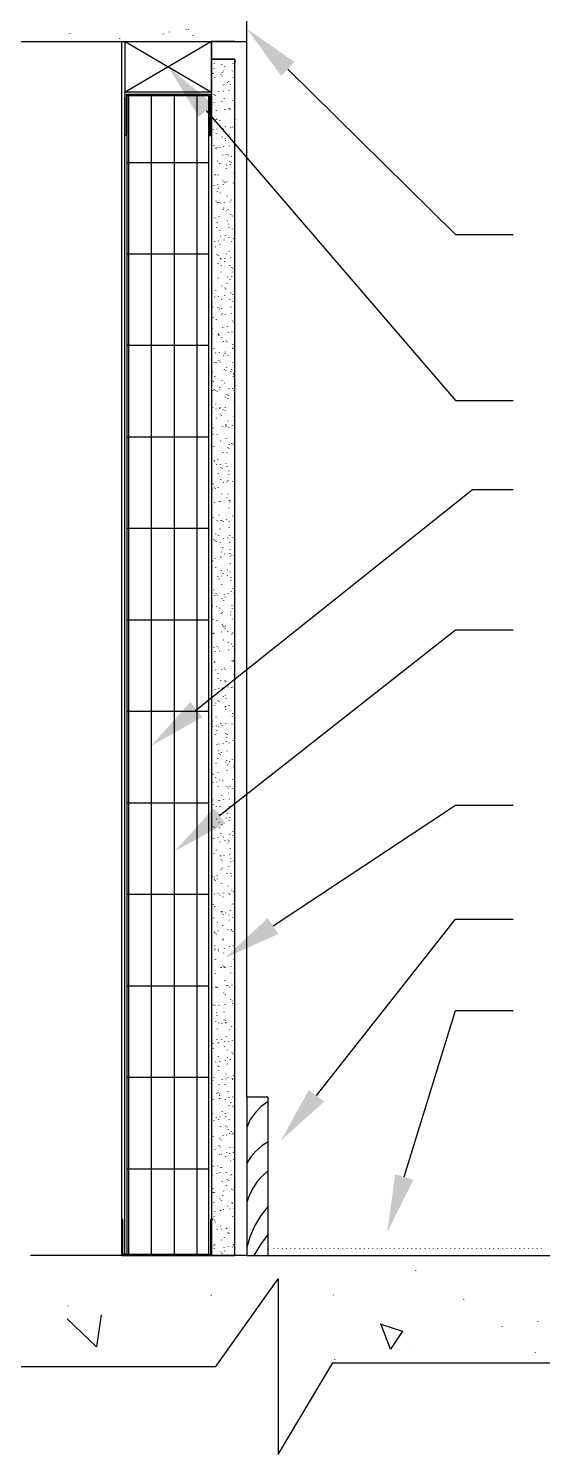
# Model space of a CAD drawing. Header units: millimetres. Extents: x 14345 to 64157, y -11631 to -3212.
# Drawn here: x 32769 to 34553, y -11631 to -6682 of the extents above; entities that cross this region are included whole.
import ezdxf

# ---------------------------------------------------------------- set-up
doc = ezdxf.new("R2010")
doc.units = ezdxf.units.MM
doc.header["$MEASUREMENT"] = 0
doc.layers.add('NewA-Zz_30_30-P_ExternalReferenceDrawing', color=7, linetype='Continuous')

msp = doc.modelspace()

# ---------------------------------------------------------------- hatches: boundary and pattern name
at = {"layer": 'NewA-Zz_30_30-P_ExternalReferenceDrawing', "linetype": 'Continuous', "lineweight": 13}
for points in [[(33646.3, -6846.1), (33692.9, -6798.5), (33526.7, -6682.1)], [(33360.5, -6989), (33411.3, -6945.6), (33254.7, -6815.4)], [(33373.3, -9071.7), (33331.3, -9019), (33196.5, -9170.4)], [(33453.7, -9440.1), (33412.4, -9388.2), (33275.9, -9537.5)], [(33636.8, -9824.3), (33599.7, -9769.2), (33451.6, -9907.9)], [(33795.5, -10406.3), (33742.6, -10365.1), (33645.2, -10541.8)], [(34105.6, -10677.3), (34042.1, -10658.2), (34014.6, -10859.3)]]:
    msp.add_hatch(color=7, dxfattribs=at).paths.add_polyline_path(points)

# ---------------------------------------------------------------- linework, layer by layer
at = {"layer": 'NewA-Zz_30_30-P_ExternalReferenceDrawing', "linetype": 'Continuous', "flags": 128}
for points in [[(32403.8, -6567.8), (32403.8, -6727.6), (33526.7, -6727.6), (33526.7, -6635.5), (33469.5, -6567.8)], [(33105.5, -6903.3), (33105.5, -6727.6), (33405, -6727.6), (33405, -6903.3)], [(33485.4, -10940.8), (33485.4, -6787.9), (33405, -6787.9), (33405, -10940.8)], [(33394.4, -6914.9), (33394.4, -10936.6), (33111.8, -10936.6), (33111.8, -6914.9)], [(33526.7, -10390.5), (33526.7, -10940.8), (33601.8, -10940.8), (33601.8, -10390.5)], [(33097, -10815.9), (33092.8, -10815.9), (33092.8, -10940.8), (33405, -10940.8), (33405, -10815.9), (33400.8, -10815.9), (33400.8, -10936.6), (33097, -10936.6)]]:
    msp.add_lwpolyline(points, close=True, dxfattribs=at)
for points in [[(33526.7, -10390.5), (33526.7, -6634.4)], [(32911.8, -6699), (32911.8, -6700.1)], [(33085.4, -6717), (33085.4, -6718.1)], [(33093.8, -10940.8), (33093.8, -6728.6)], [(33105.5, -6727.6), (33405, -6903.3), (33405, -6727.6), (33105.5, -6903.3)], [(33236.7, -6700.1), (33236.7, -6701.1)], [(33257.9, -6693.7), (33257.9, -6694.8)], [(33315, -6685.2), (33315, -6686.3)], [(33323.5, -6685.2), (33323.5, -6686.3)], [(33339.4, -6706.4), (33339.4, -6707.5)], [(33485.4, -6727.6), (33405, -6727.6), (33405, -6787.9), (33485.4, -6787.9), (33485.4, -6802.7)], [(33405, -6787.9), (33405, -6862)], [(33412.4, -6819.7), (33412.4, -6820.7)], [(33413.5, -6803.8), (33413.5, -6804.8)], [(33438.9, -6807), (33438.9, -6808)], [(33445.2, -6829.2), (33445.2, -6830.2)], [(33449.4, -6814.4), (33449.4, -6815.4)], [(33475.9, -6829.2), (33475.9, -6830.2)], [(33479.1, -6803.8), (33479.1, -6804.8)], [(33669.6, -6822.8), (34251.7, -7396.4), (34451.7, -7396.4)], [(33408.2, -6837.6), (33408.2, -6838.7)], [(33409.2, -6838.7), (33409.2, -6839.8)], [(33414.5, -6852.5), (33414.5, -6853.5)], [(33421.9, -6836.6), (33421.9, -6837.6)], [(33436.7, -6841.9), (33436.7, -6842.9)], [(33442, -6833.4), (33442, -6834.5)], [(33442, -6846.1), (33442, -6847.2)], [(33446.3, -6877.9), (33446.3, -6878.9)], [(33459, -6869.4), (33459, -6870.5)], [(33463.2, -6866.2), (33463.2, -6867.3)], [(33469.5, -6876.8), (33469.5, -6877.9)], [(33480.1, -6851.4), (33480.1, -6852.5)], [(33405, -7053.5), (33405, -6903.3), (33103.4, -6903.3), (33103.4, -7053.5)], [(33103.4, -10936.6), (33103.4, -6920.2)], [(33110.8, -7053.5), (33110.8, -6909.6), (33398.6, -6909.6), (33398.6, -7053.5)], [(33117.1, -10936.6), (33117.1, -6914.9)], [(33196.5, -10936.6), (33196.5, -6914.9)], [(33275.9, -10936.6), (33275.9, -6914.9)], [(33355.2, -10936.6), (33355.2, -6914.9)], [(33413.5, -6910.7), (33413.5, -6911.7)], [(33416.6, -6900.1), (33416.6, -6901.1)], [(33417.7, -6914.9), (33417.7, -6916)], [(33429.3, -6901.1), (33429.3, -6902.2)], [(33431.4, -6900.1), (33431.4, -6901.1)], [(33445.2, -6898), (33445.2, -6899)], [(33448.4, -6925.5), (33448.4, -6926.5)], [(33465.3, -6895.9), (33465.3, -6896.9)], [(33482.2, -6900.1), (33482.2, -6901.1)], [(33385.9, -6966.8), (34251.7, -7973.2), (34451.7, -7973.2)], [(33412.4, -6939.2), (33412.4, -6940.3)], [(33417.7, -6948.8), (33417.7, -6949.8)], [(33420.9, -6965.7), (33420.9, -6966.8)], [(33438.9, -6935), (33438.9, -6936.1)], [(33449.4, -6963.6), (33449.4, -6964.6)], [(33449.4, -6974.2), (33449.4, -6975.2)], [(33454.7, -6961.5), (33454.7, -6962.5)], [(33464.3, -6958.3), (33464.3, -6959.4)], [(33467.4, -6959.4), (33467.4, -6960.4)], [(33468.5, -6962.5), (33468.5, -6963.6)], [(33479.1, -6931.8), (33479.1, -6932.9)], [(33483.3, -6947.7), (33483.3, -6948.8)], [(33415.6, -7003.8), (33415.6, -7004.9)], [(33419.8, -6997.5), (33419.8, -6998.5)], [(33421.9, -6995.3), (33421.9, -6996.4)], [(33432.5, -7001.7), (33432.5, -7002.7)], [(33439.9, -7027.1), (33439.9, -7028.1)], [(33451.6, -7021.8), (33451.6, -7022.9)], [(33470.6, -7026), (33470.6, -7027.1)], [(33478, -7022.9), (33478, -7023.9)], [(33485.4, -6996.4), (33485.4, -6997.5)], [(33110.8, -7053.5), (33103.4, -7053.5)], [(33398.6, -7053.5), (33405, -7053.5)], [(33410.3, -7032.4), (33410.3, -7033.4)], [(33420.9, -7045.1), (33420.9, -7046.1)], [(33423, -7030.3), (33423, -7031.3)], [(33442, -7057.8), (33442, -7058.8)], [(33444.1, -7028.1), (33444.1, -7029.2)], [(33445.2, -7031.3), (33445.2, -7032.4)], [(33452.6, -7064.1), (33452.6, -7065.2)], [(33452.6, -7070.5), (33452.6, -7071.5)], [(33466.4, -7051.4), (33466.4, -7052.5)], [(33412.4, -7088.5), (33412.4, -7089.5)], [(33416.6, -7095.9), (33416.6, -7096.9)], [(33420.9, -7100.1), (33420.9, -7101.2)], [(33423, -7093.8), (33423, -7094.8)], [(33433.6, -7093.8), (33433.6, -7094.8)], [(33443.1, -7120.2), (33443.1, -7121.3)], [(33446.3, -7091.6), (33446.3, -7092.7)], [(33454.7, -7118.1), (33454.7, -7119.2)], [(33462.1, -7120.2), (33462.1, -7121.3)], [(33466.4, -7089.5), (33466.4, -7090.6)], [(33394.4, -7147.7), (33111.8, -7147.7)], [(33423, -7160.4), (33423, -7161.5)], [(33424, -7141.4), (33424, -7142.4)], [(33432.5, -7150.9), (33432.5, -7152)], [(33455.8, -7166.8), (33455.8, -7167.8)], [(33456.8, -7155.1), (33456.8, -7156.2)], [(33467.4, -7142.4), (33467.4, -7143.5)], [(33469.5, -7154.1), (33469.5, -7155.1)], [(33472.7, -7126.6), (33472.7, -7127.6)], [(33472.7, -7146.7), (33472.7, -7147.7)], [(33414.5, -7190.1), (33414.5, -7191.1)], [(33418.7, -7189), (33418.7, -7190.1)], [(33425.1, -7223.9), (33425.1, -7225)], [(33426.2, -7190.1), (33426.2, -7191.1)], [(33444.1, -7211.2), (33444.1, -7212.3)], [(33445.2, -7221.8), (33445.2, -7222.9)], [(33448.4, -7215.5), (33448.4, -7216.5)], [(33452.6, -7214.4), (33452.6, -7215.5)], [(33457.9, -7214.4), (33457.9, -7215.5)], [(33480.1, -7217.6), (33480.1, -7218.6)], [(33482.2, -7182.7), (33482.2, -7183.7)], [(33412.4, -7226.1), (33412.4, -7227.1)], [(33424, -7246.2), (33424, -7247.2)], [(33427.2, -7237.7), (33427.2, -7238.8)], [(33434.6, -7252.5), (33434.6, -7253.6)], [(33459, -7263.1), (33459, -7264.2)], [(33470.6, -7235.6), (33470.6, -7236.6)], [(33419.8, -7280), (33419.8, -7281.1)], [(33424, -7284.3), (33424, -7285.3)], [(33429.3, -7286.4), (33429.3, -7287.4)], [(33435.7, -7287.4), (33435.7, -7288.5)], [(33445.2, -7308.6), (33445.2, -7309.7)], [(33446.3, -7304.4), (33446.3, -7305.4)], [(33448.4, -7286.4), (33448.4, -7287.4)], [(33455.8, -7315), (33455.8, -7316)], [(33461.1, -7310.7), (33461.1, -7311.8)], [(33468.5, -7283.2), (33468.5, -7284.3)], [(33472.7, -7276.9), (33472.7, -7277.9)], [(33415.6, -7339.3), (33415.6, -7340.4)], [(33421.9, -7373.2), (33421.9, -7374.2)], [(33424, -7354.1), (33424, -7355.2)], [(33430.4, -7334), (33430.4, -7335.1)], [(33459, -7349.9), (33459, -7350.9)], [(33462.1, -7359.4), (33462.1, -7360.5)], [(33465.3, -7371), (33465.3, -7372.1)], [(33470.6, -7327.7), (33470.6, -7328.7)], [(33471.7, -7347.8), (33471.7, -7348.8)], [(33475.9, -7331.9), (33475.9, -7332.9)], [(33414.5, -7419.7), (33414.5, -7420.8)], [(33427.2, -7418.7), (33427.2, -7419.7)], [(33432.5, -7382.7), (33432.5, -7383.7)], [(33435.7, -7401.7), (33435.7, -7402.8)], [(33447.3, -7396.4), (33447.3, -7397.5)], [(33447.3, -7415.5), (33447.3, -7416.6)], [(33451.6, -7400.7), (33451.6, -7401.7)], [(33464.3, -7407), (33464.3, -7408.1)], [(33473.8, -7420.8), (33473.8, -7421.8)], [(33475.9, -7377.4), (33475.9, -7378.5)], [(33481.2, -7411.3), (33481.2, -7412.3)], [(33394.4, -7465.2), (33111.8, -7465.2)], [(33407.1, -7433.5), (33407.1, -7434.5)], [(33417.7, -7439.8), (33417.7, -7440.9)], [(33423, -7465.2), (33423, -7466.3)], [(33428.3, -7469.5), (33428.3, -7470.5)], [(33433.6, -7430.3), (33433.6, -7431.4)], [(33455.8, -7464.2), (33455.8, -7465.2)], [(33465.3, -7455.7), (33465.3, -7456.8)], [(33485.4, -7433.5), (33485.4, -7434.5)], [(33427.2, -7495.9), (33427.2, -7497)], [(33435.7, -7479), (33435.7, -7480.1)], [(33436.7, -7481.1), (33436.7, -7482.2)], [(33437.8, -7503.3), (33437.8, -7504.4)], [(33449.4, -7489.6), (33449.4, -7490.6)], [(33450.5, -7480.1), (33450.5, -7481.1)], [(33467.4, -7503.3), (33467.4, -7504.4)], [(33470.6, -7476.9), (33470.6, -7477.9)], [(33474.8, -7511.8), (33474.8, -7512.9)], [(33479.1, -7516), (33479.1, -7517.1)], [(33406, -7551), (33406, -7552)], [(33426.2, -7547.8), (33426.2, -7548.8)], [(33426.2, -7558.4), (33426.2, -7559.4)], [(33436.7, -7526.6), (33436.7, -7527.7)], [(33447.3, -7558.4), (33447.3, -7559.4)], [(33457.9, -7565.8), (33457.9, -7566.8)], [(33460, -7543.6), (33460, -7544.6)], [(33468.5, -7552), (33468.5, -7553.1)], [(33473.8, -7541.4), (33473.8, -7542.5)], [(33475.9, -7526.6), (33475.9, -7527.7)], [(33406, -7599.6), (33406, -7600.7)], [(33415.6, -7613.4), (33415.6, -7614.5)], [(33418.7, -7590.1), (33418.7, -7591.2)], [(33429.3, -7612.3), (33429.3, -7613.4)], [(33438.9, -7575.3), (33438.9, -7576.4)], [(33449.4, -7609.2), (33449.4, -7610.2)], [(33450.5, -7581.7), (33450.5, -7582.7)], [(33454.7, -7585.9), (33454.7, -7586.9)], [(33470.6, -7599.6), (33470.6, -7600.7)], [(33477, -7604.9), (33477, -7606)], [(33483.3, -7604.9), (33483.3, -7606)], [(33408.2, -7648.3), (33408.2, -7649.4)], [(33426.2, -7650.4), (33426.2, -7651.5)], [(33431.4, -7654.7), (33431.4, -7655.7)], [(33438.9, -7652.6), (33438.9, -7653.6)], [(33439.9, -7622.9), (33439.9, -7624)], [(33467.4, -7621.9), (33467.4, -7622.9)], [(33471.7, -7648.3), (33471.7, -7649.4)], [(33478, -7628.2), (33478, -7629.3)], [(33409.2, -7696), (33409.2, -7697)], [(33410.3, -7684.3), (33410.3, -7685.4)], [(33420.9, -7690.7), (33420.9, -7691.7)], [(33438.9, -7675.8), (33438.9, -7676.9)], [(33442, -7671.6), (33442, -7672.7)], [(33443.1, -7719.2), (33443.1, -7720.3)], [(33452.6, -7673.7), (33452.6, -7674.8)], [(33452.6, -7673.7), (33452.6, -7674.8)], [(33459, -7715), (33459, -7716.1)], [(33472.7, -7671.6), (33472.7, -7672.7)], [(33473.8, -7696), (33473.8, -7697)], [(33478, -7697), (33478, -7698.1)], [(33482.2, -7701.2), (33482.2, -7702.3)], [(33407.1, -7723.5), (33407.1, -7724.5)], [(33408.2, -7744.6), (33408.2, -7745.7)], [(33411.3, -7744.6), (33411.3, -7745.7)], [(33428.3, -7741.5), (33428.3, -7742.5)], [(33429.3, -7743.6), (33429.3, -7744.6)], [(33430.4, -7746.8), (33430.4, -7747.8)], [(33441, -7753.1), (33441, -7754.2)], [(33445.2, -7767.9), (33445.2, -7769)], [(33453.7, -7765.8), (33453.7, -7766.9)], [(33462.1, -7737.2), (33462.1, -7738.3)], [(33474.8, -7735.1), (33474.8, -7736.2)], [(33474.8, -7744.6), (33474.8, -7745.7)], [(33394.4, -7782.7), (33111.8, -7782.7)], [(33405, -7812.4), (33405, -7813.4)], [(33412.4, -7792.3), (33412.4, -7793.3)], [(33417.7, -7808.1), (33417.7, -7809.2)], [(33431.4, -7806), (33431.4, -7807.1)], [(33446.3, -7815.5), (33446.3, -7816.6)], [(33450.5, -7809.2), (33450.5, -7810.3)], [(33451.6, -7803.9), (33451.6, -7805)], [(33459, -7770), (33459, -7771.1)], [(33461.1, -7815.5), (33461.1, -7816.6)], [(33477, -7792.3), (33477, -7793.3)], [(33479.1, -7777.4), (33479.1, -7778.5)], [(33480.1, -7790.1), (33480.1, -7791.2)], [(33414.5, -7840.9), (33414.5, -7842)], [(33420.9, -7839.9), (33420.9, -7840.9)], [(33430.4, -7834.6), (33430.4, -7835.7)], [(33434.6, -7838.8), (33434.6, -7839.9)], [(33448.4, -7864.2), (33448.4, -7865.3)], [(33453.7, -7867.4), (33453.7, -7868.5)], [(33456.8, -7858.9), (33456.8, -7860)], [(33473.8, -7865.3), (33473.8, -7866.3)], [(33478, -7840.9), (33478, -7842)], [(33406, -7903.4), (33406, -7904.4)], [(33407.1, -7873.8), (33407.1, -7874.8)], [(33410.3, -7907.6), (33410.3, -7908.7)], [(33415.6, -7888.6), (33415.6, -7889.6)], [(33441, -7869.5), (33441, -7870.6)], [(33441, -7903.4), (33441, -7904.4)], [(33449.4, -7911.9), (33449.4, -7912.9)], [(33470.6, -7871.6), (33470.6, -7872.7)], [(33480.1, -7888.6), (33480.1, -7889.6)], [(33481.2, -7879), (33481.2, -7880.1)], [(33481.2, -7882.2), (33481.2, -7883.3)], [(33409.2, -7938.3), (33409.2, -7939.4)], [(33413.5, -7935.1), (33413.5, -7936.2)], [(33417.7, -7937.3), (33417.7, -7938.3)], [(33424, -7941.5), (33424, -7942.5)], [(33430.4, -7936.2), (33430.4, -7937.3)], [(33432.5, -7927.7), (33432.5, -7928.8)], [(33451.6, -7960.5), (33451.6, -7961.6)], [(33457.9, -7951), (33457.9, -7952.1)], [(33461.1, -7965.8), (33461.1, -7966.9)], [(33462.1, -7955.2), (33462.1, -7956.3)], [(33464.3, -7930.9), (33464.3, -7932)], [(33477, -7929.8), (33477, -7930.9)], [(33481.2, -7937.3), (33481.2, -7938.3)], [(33408.2, -7996.5), (33408.2, -7997.6)], [(33418.7, -7984.9), (33418.7, -7985.9)], [(33419.8, -8001.8), (33419.8, -8002.9)], [(33432.5, -7999.7), (33432.5, -8000.8)], [(33433.6, -7997.6), (33433.6, -7998.6)], [(33444.1, -8003.9), (33444.1, -8005)], [(33452.6, -7997.6), (33452.6, -7998.6)], [(33452.6, -8008.2), (33452.6, -8009.2)], [(33483.3, -7974.3), (33483.3, -7975.4)], [(33483.3, -7984.9), (33483.3, -7985.9)], [(33420.9, -8033.6), (33420.9, -8034.6)], [(33433.6, -8019.8), (33433.6, -8020.9)], [(33437.8, -8024), (33437.8, -8025.1)], [(33443.1, -8063.2), (33443.1, -8064.3)], [(33453.7, -8060), (33453.7, -8061.1)], [(33454.7, -8056.8), (33454.7, -8057.9)], [(33455.8, -8062.1), (33455.8, -8063.2)], [(33460, -8044.1), (33460, -8045.2)], [(33464.3, -8066.4), (33464.3, -8067.4)], [(33475.9, -8059), (33475.9, -8060)], [(33482.2, -8028.3), (33482.2, -8029.3)], [(33484.4, -8033.6), (33484.4, -8034.6)], [(33484.4, -8066.4), (33484.4, -8067.4)], [(33394.4, -8100.2), (33111.8, -8100.2)], [(33409.2, -8067.4), (33409.2, -8068.5)], [(33409.2, -8088.6), (33409.2, -8089.7)], [(33414.5, -8092.8), (33414.5, -8093.9)], [(33421.9, -8081.2), (33421.9, -8082.2)], [(33424, -8090.7), (33424, -8091.8)], [(33435.7, -8112.9), (33435.7, -8114)], [(33455.8, -8104.5), (33455.8, -8105.5)], [(33406, -8129.9), (33406, -8130.9)], [(33411.3, -8132), (33411.3, -8133)], [(33424, -8129.9), (33424, -8130.9)], [(33431.4, -8129.9), (33431.4, -8130.9)], [(33444.1, -8153.2), (33444.1, -8154.2)], [(33457.9, -8153.2), (33457.9, -8154.2)], [(33461.1, -8135.2), (33461.1, -8136.2)], [(33465.3, -8139.4), (33465.3, -8140.5)], [(33466.4, -8125.6), (33466.4, -8126.7)], [(33473.8, -8122.5), (33473.8, -8123.5)], [(33479.1, -8123.5), (33479.1, -8124.6)], [(33484.4, -8128.8), (33484.4, -8129.9)], [(33412.4, -8181.7), (33412.4, -8182.8)], [(33415.6, -8184.9), (33415.6, -8186)], [(33421.9, -8195.5), (33421.9, -8196.5)], [(33425.1, -8177.5), (33425.1, -8178.6)], [(33426.2, -8192.3), (33426.2, -8193.4)], [(33434.6, -8194.4), (33434.6, -8195.5)], [(33436.7, -8204), (33436.7, -8205)], [(33442, -8208.2), (33442, -8209.2)], [(33454.7, -8191.3), (33454.7, -8192.3)], [(33459, -8200.8), (33459, -8201.8)], [(33410.3, -8262.2), (33410.3, -8263.2)], [(33427.2, -8226.2), (33427.2, -8227.2)], [(33435.7, -8247.3), (33435.7, -8248.4)], [(33445.2, -8257.9), (33445.2, -8259)], [(33446.3, -8254.8), (33446.3, -8255.8)], [(33457.9, -8255.8), (33457.9, -8256.9)], [(33461.1, -8249.5), (33461.1, -8250.5)], [(33463.2, -8228.3), (33463.2, -8229.4)], [(33464.3, -8216.7), (33464.3, -8217.7)], [(33478, -8252.6), (33478, -8253.7)], [(33344.2, -9052.7), (34310.8, -8282.3), (34451.7, -8282.3)], [(33407.1, -8279.1), (33407.1, -8280.2)], [(33413.5, -8272.7), (33413.5, -8273.8)], [(33417.7, -8277), (33417.7, -8278)], [(33428.3, -8273.8), (33428.3, -8274.9)], [(33438.9, -8297.1), (33438.9, -8298.1)], [(33456.8, -8310.8), (33456.8, -8311.9)], [(33462.1, -8297.1), (33462.1, -8298.1)], [(33484.4, -8279.1), (33484.4, -8280.2)], [(33413.5, -8326.7), (33413.5, -8327.8)], [(33427.2, -8341.5), (33427.2, -8342.6)], [(33430.4, -8322.5), (33430.4, -8323.5)], [(33433.6, -8323.5), (33433.6, -8324.6)], [(33464.3, -8320.4), (33464.3, -8321.4)], [(33464.3, -8345.8), (33464.3, -8346.8)], [(33467.4, -8317.2), (33467.4, -8318.3)], [(33467.4, -8319.3), (33467.4, -8320.4)], [(33468.5, -8324.6), (33468.5, -8325.7)], [(33481.2, -8317.2), (33481.2, -8318.3)], [(33409.2, -8379.6), (33409.2, -8380.7)], [(33415.6, -8365.9), (33415.6, -8366.9)], [(33423, -8389.2), (33423, -8390.2)], [(33431.4, -8370.1), (33431.4, -8371.2)], [(33436.7, -8388.1), (33436.7, -8389.2)], [(33439.9, -8389.2), (33439.9, -8390.2)], [(33445.2, -8393.4), (33445.2, -8394.5)], [(33447.3, -8404), (33447.3, -8405)], [(33456.8, -8384.9), (33456.8, -8386)], [(33465.3, -8393.4), (33465.3, -8394.5)], [(33477, -8373.3), (33477, -8374.3)], [(33394.4, -8417.7), (33111.8, -8417.7)], [(33412.4, -8455.8), (33412.4, -8456.9)], [(33416.6, -8458), (33416.6, -8459)], [(33418.7, -8435.7), (33418.7, -8436.8)], [(33420.9, -8462.2), (33420.9, -8463.2)], [(33429.3, -8442.1), (33429.3, -8443.1)], [(33433.6, -8418.8), (33433.6, -8419.9)], [(33446.3, -8451.6), (33446.3, -8452.7)], [(33460, -8449.5), (33460, -8450.5)], [(33466.4, -8413.5), (33466.4, -8414.6)], [(33467.4, -8442.1), (33467.4, -8443.1)], [(33480.1, -8447.4), (33480.1, -8448.4)], [(33434.6, -8466.4), (33434.6, -8467.5)], [(33438.9, -8498.2), (33438.9, -8499.2)], [(33443.1, -8482.3), (33443.1, -8483.4)], [(33449.4, -8505.6), (33449.4, -8506.6)], [(33467.4, -8466.4), (33467.4, -8467.5)], [(33467.4, -8504.5), (33467.4, -8505.6)], [(33468.5, -8489.7), (33468.5, -8490.8)], [(33472.7, -8508.8), (33472.7, -8509.8)], [(33482.2, -8510.9), (33482.2, -8511.9)], [(33409.2, -8529.9), (33409.2, -8531)], [(33415.6, -8520.4), (33415.6, -8521.5)], [(33418.7, -8551.1), (33418.7, -8552.1)], [(33435.7, -8517.2), (33435.7, -8518.3)], [(33436.7, -8515.1), (33436.7, -8516.2)], [(33459, -8560.6), (33459, -8561.7)], [(33469.5, -8513), (33469.5, -8514)], [(33469.5, -8538.4), (33469.5, -8539.4)], [(33425.1, -8583.9), (33425.1, -8585)], [(33430.4, -8592.4), (33430.4, -8593.4)], [(33437.8, -8562.7), (33437.8, -8563.8)], [(33438.9, -8581.8), (33438.9, -8582.8)], [(33444.1, -8573.3), (33444.1, -8574.4)], [(33448.4, -8577.5), (33448.4, -8578.6)], [(33459, -8579.7), (33459, -8580.7)], [(33469.5, -8568), (33469.5, -8569.1)], [(33470.6, -8597.7), (33470.6, -8598.7)], [(33471.7, -8587.1), (33471.7, -8588.1)], [(33406, -8636.8), (33406, -8637.9)], [(33412.4, -8630.5), (33412.4, -8631.5)], [(33414.5, -8649.5), (33414.5, -8650.6)], [(33419.8, -8643.2), (33419.8, -8644.2)], [(33424, -8647.4), (33424, -8648.5)], [(33439.9, -8611.4), (33439.9, -8612.5)], [(33441, -8659), (33441, -8660.1)], [(33448.4, -8645.3), (33448.4, -8646.3)], [(33450.5, -8654.8), (33450.5, -8655.9)], [(33461.1, -8643.2), (33461.1, -8644.2)], [(33472.7, -8634.7), (33472.7, -8635.8)], [(33479.1, -8624.1), (33479.1, -8625.2)], [(33482.2, -8641), (33482.2, -8642.1)], [(33407.1, -8685.5), (33407.1, -8686.6)], [(33421.9, -8686.6), (33421.9, -8687.6)], [(33432.5, -8692.9), (33432.5, -8694)], [(33442, -8707.7), (33442, -8708.8)], [(33446.3, -8666.4), (33446.3, -8667.5)], [(33470.6, -8689.7), (33470.6, -8690.8)], [(33471.7, -8706.7), (33471.7, -8707.7)], [(33474.8, -8683.4), (33474.8, -8684.4)], [(33475.9, -8694), (33475.9, -8695)], [(33484.4, -8705.6), (33484.4, -8706.7)], [(33394.4, -8735.2), (33111.8, -8735.2)], [(33409.2, -8733.1), (33409.2, -8734.2)], [(33416.6, -8714.1), (33416.6, -8715.1)], [(33421.9, -8735.2), (33421.9, -8736.3)], [(33437.8, -8712), (33437.8, -8713)], [(33442, -8749), (33442, -8750.1)], [(33444.1, -8755.3), (33444.1, -8756.4)], [(33447.3, -8758.5), (33447.3, -8759.6)], [(33452.6, -8755.3), (33452.6, -8756.4)], [(33470.6, -8717.2), (33470.6, -8718.3)], [(33475.9, -8731), (33475.9, -8732.1)], [(33410.3, -8781.8), (33410.3, -8782.9)], [(33412.4, -8779.7), (33412.4, -8780.7)], [(33427.2, -8777.6), (33427.2, -8778.6)], [(33432.5, -9413.6), (34251.7, -8769.1), (34451.7, -8769.1)], [(33439.9, -8775.5), (33439.9, -8776.5)], [(33445.2, -8804), (33445.2, -8805.1)], [(33451.6, -8762.8), (33451.6, -8763.8)], [(33460, -8773.3), (33460, -8774.4)], [(33473.8, -8782.9), (33473.8, -8783.9)], [(33478, -8779.7), (33478, -8780.7)], [(33412.4, -8829.4), (33412.4, -8830.5)], [(33416.6, -8843.2), (33416.6, -8844.2)], [(33423, -8827.3), (33423, -8828.4)], [(33428.3, -8831.5), (33428.3, -8832.6)], [(33432.5, -8842.1), (33432.5, -8843.2)], [(33447.3, -8851.7), (33447.3, -8852.7)], [(33449.4, -8851.7), (33449.4, -8852.7)], [(33450.5, -8839), (33450.5, -8840)], [(33462.1, -8811.4), (33462.1, -8812.5)], [(33463.2, -8837.9), (33463.2, -8839)], [(33472.7, -8817.8), (33472.7, -8818.8)], [(33479.1, -8827.3), (33479.1, -8828.4)], [(33483.3, -8834.7), (33483.3, -8835.8)], [(33413.5, -8878.1), (33413.5, -8879.2)], [(33415.6, -8881.3), (33415.6, -8882.3)], [(33418.7, -8907.7), (33418.7, -8908.8)], [(33438.9, -8905.6), (33438.9, -8906.7)], [(33448.4, -8900.3), (33448.4, -8901.4)], [(33452.6, -8905.6), (33452.6, -8906.7)], [(33473.8, -8901.4), (33473.8, -8902.5)], [(33474.8, -8873.9), (33474.8, -8874.9)], [(33479.1, -8878.1), (33479.1, -8879.2)], [(33481.2, -8876), (33481.2, -8877.1)], [(33482.2, -8873.9), (33482.2, -8874.9)], [(33406, -8909.9), (33406, -8910.9)], [(33415.6, -8925.7), (33415.6, -8926.8)], [(33425.1, -8937.4), (33425.1, -8938.4)], [(33426.2, -8920.4), (33426.2, -8921.5)], [(33435.7, -8943.7), (33435.7, -8944.8)], [(33450.5, -8943.7), (33450.5, -8944.8)], [(33450.5, -8949), (33450.5, -8950.1)], [(33454.7, -8948), (33454.7, -8949)], [(33482.2, -8923.6), (33482.2, -8924.7)], [(33416.6, -8974.4), (33416.6, -8975.5)], [(33429.3, -8971.2), (33429.3, -8972.3)], [(33442, -8970.2), (33442, -8971.2)], [(33445.2, -8999.8), (33445.2, -9000.9)], [(33451.6, -8996.6), (33451.6, -8997.7)], [(33455.8, -9006.2), (33455.8, -9007.2)], [(33462.1, -8967), (33462.1, -8968.1)], [(33472.7, -8968.1), (33472.7, -8969.1)], [(33477, -8967), (33477, -8968.1)], [(33484.4, -8972.3), (33484.4, -8973.4)], [(33394.4, -9052.7), (33111.8, -9052.7)], [(33415.6, -9030.5), (33415.6, -9031.6)], [(33417.7, -9037.9), (33417.7, -9039)], [(33418.7, -9022), (33418.7, -9023.1)], [(33426.2, -9012.5), (33426.2, -9013.6)], [(33431.4, -9016.8), (33431.4, -9017.8)], [(33452.6, -9033.7), (33452.6, -9034.7)], [(33452.6, -9035.8), (33452.6, -9036.9)], [(33453.7, -9045.3), (33453.7, -9046.4)], [(33465.3, -9031.6), (33465.3, -9032.6)], [(33407.1, -9085.5), (33407.1, -9086.6)], [(33408.2, -9103.5), (33408.2, -9104.6)], [(33419.8, -9070.7), (33419.8, -9071.8)], [(33420.9, -9102.5), (33420.9, -9103.5)], [(33429.3, -9105.7), (33429.3, -9106.7)], [(33435.7, -9093), (33435.7, -9094)], [(33441, -9099.3), (33441, -9100.4)], [(33454.7, -9093), (33454.7, -9094)], [(33465.3, -9062.3), (33465.3, -9063.3)], [(33474.8, -9095.1), (33474.8, -9096.1)], [(33475.9, -9068.6), (33475.9, -9069.7)], [(33478, -9059.1), (33478, -9060.1)], [(33482.2, -9063.3), (33482.2, -9064.4)], [(33407.1, -9124.7), (33407.1, -9125.8)], [(33417.7, -9131.1), (33417.7, -9132.1)], [(33421.9, -9118.4), (33421.9, -9119.4)], [(33453.7, -9127.9), (33453.7, -9128.9)], [(33456.8, -9141.6), (33456.8, -9142.7)], [(33459, -9132.1), (33459, -9133.2)], [(33480.1, -9152.2), (33480.1, -9153.3)], [(33405, -9174.4), (33405, -9175.5)], [(33423, -9167), (33423, -9168.1)], [(33427.2, -9187.1), (33427.2, -9188.2)], [(33430.4, -9164.9), (33430.4, -9166)], [(33430.4, -9196.7), (33430.4, -9197.7)], [(33434.6, -9200.9), (33434.6, -9202)], [(33437.8, -9194.6), (33437.8, -9195.6)], [(33444.1, -9163.9), (33444.1, -9164.9)], [(33455.8, -9155.4), (33455.8, -9156.5)], [(33457.9, -9189.3), (33457.9, -9190.3)], [(33464.3, -9160.7), (33464.3, -9161.7)], [(33419.8, -9231.6), (33419.8, -9232.7)], [(33425.1, -9215.7), (33425.1, -9216.8)], [(33447.3, -9249.6), (33447.3, -9250.6)], [(33453.7, -9227.4), (33453.7, -9228.4)], [(33456.8, -9221), (33456.8, -9222.1)], [(33460, -9237.9), (33460, -9239)], [(33467.4, -9225.2), (33467.4, -9226.3)], [(33475.9, -9217.8), (33475.9, -9218.9)], [(33481.2, -9244.3), (33481.2, -9245.4)], [(33406, -9265.5), (33406, -9266.5)], [(33409.2, -9297.2), (33409.2, -9298.3)], [(33410.3, -9269.7), (33410.3, -9270.8)], [(33418.7, -9281.3), (33418.7, -9282.4)], [(33423, -9296.2), (33423, -9297.2)], [(33426.2, -9263.3), (33426.2, -9264.4)], [(33432.5, -9289.8), (33432.5, -9290.9)], [(33443.1, -9293), (33443.1, -9294)], [(33457.9, -9257), (33457.9, -9258.1)], [(33461.1, -9285.6), (33461.1, -9286.6)], [(33477, -9288.7), (33477, -9289.8)], [(33427.2, -9312), (33427.2, -9313.1)], [(33438.9, -9343.8), (33438.9, -9344.8)], [(33457.9, -9313.1), (33457.9, -9314.1)], [(33462.1, -9317.3), (33462.1, -9318.4)], [(33463.2, -9334.3), (33463.2, -9335.3)], [(33468.5, -9313.1), (33468.5, -9314.1)], [(33479.1, -9319.4), (33479.1, -9320.5)], [(33483.3, -9337.4), (33483.3, -9338.5)], [(33394.4, -9370.2), (33111.8, -9370.2)], [(33408.2, -9358.6), (33408.2, -9359.7)], [(33410.3, -9375.5), (33410.3, -9376.6)], [(33420.9, -9381.9), (33420.9, -9382.9)], [(33429.3, -9359.7), (33429.3, -9360.7)], [(33432.5, -9359.7), (33432.5, -9360.7)], [(33433.6, -9381.9), (33433.6, -9382.9)], [(33437.8, -9386.1), (33437.8, -9387.2)], [(33446.3, -9357.5), (33446.3, -9358.6)], [(33464.3, -9381.9), (33464.3, -9382.9)], [(33466.4, -9355.4), (33466.4, -9356.5)], [(33618.8, -9796.7), (34251.7, -9377.6), (34451.7, -9377.6)], [(33409.2, -9450.7), (33409.2, -9451.7)], [(33421.9, -9425.3), (33421.9, -9426.3)], [(33430.4, -9408.3), (33430.4, -9409.4)], [(33430.4, -9438), (33430.4, -9439)], [(33441, -9444.3), (33441, -9445.4)], [(33455.8, -9421), (33455.8, -9422.1)], [(33459, -9406.2), (33459, -9407.3)], [(33460, -9406.2), (33460, -9407.3)], [(33466.4, -9430.6), (33466.4, -9431.6)], [(33468.5, -9418.9), (33468.5, -9420)], [(33484.4, -9428.4), (33484.4, -9429.5)], [(33411.3, -9491.9), (33411.3, -9493)], [(33414.5, -9454.9), (33414.5, -9456)], [(33425.1, -9489.8), (33425.1, -9490.9)], [(33432.5, -9456), (33432.5, -9457)], [(33435.7, -9475), (33435.7, -9476.1)], [(33445.2, -9487.7), (33445.2, -9488.8)], [(33450.5, -9500.4), (33450.5, -9501.5)], [(33461.1, -9497.2), (33461.1, -9498.3)], [(33465.3, -9501.5), (33465.3, -9502.5)], [(33467.4, -9478.2), (33467.4, -9479.2)], [(33479.1, -9468.7), (33479.1, -9469.7)], [(33479.1, -9482.4), (33479.1, -9483.5)], [(33412.4, -9543.8), (33412.4, -9544.9)], [(33420.9, -9532.2), (33420.9, -9533.2)], [(33433.6, -9504.6), (33433.6, -9505.7)], [(33461.1, -9507.8), (33461.1, -9508.9)], [(33467.4, -9549.1), (33467.4, -9550.2)], [(33469.5, -9526.9), (33469.5, -9527.9)], [(33405, -9575.6), (33405, -9576.6)], [(33434.6, -9553.3), (33434.6, -9554.4)], [(33435.7, -9552.3), (33435.7, -9553.3)], [(33436.7, -9566), (33436.7, -9567.1)], [(33442, -9570.3), (33442, -9571.3)], [(33442, -9594.6), (33442, -9595.7)], [(33447.3, -9551.2), (33447.3, -9552.3)], [(33463.2, -9590.4), (33463.2, -9591.4)], [(33470.6, -9562.9), (33470.6, -9563.9)], [(33470.6, -9574.5), (33470.6, -9575.6)], [(33481.2, -9570.3), (33481.2, -9571.3)], [(33407.1, -9624.2), (33407.1, -9625.3)], [(33413.5, -9626.4), (33413.5, -9627.4)], [(33413.5, -9634.8), (33413.5, -9635.9)], [(33417.7, -9639.1), (33417.7, -9640.1)], [(33424, -9620), (33424, -9621.1)], [(33424, -9632.7), (33424, -9633.8)], [(33436.7, -9601), (33436.7, -9602)], [(33438.9, -9648.6), (33438.9, -9649.6)], [(33457.9, -9614.7), (33457.9, -9615.8)], [(33470.6, -9613.7), (33470.6, -9614.7)], [(33472.7, -9623.2), (33472.7, -9624.2)], [(33394.4, -9687.7), (33111.8, -9687.7)], [(33408.2, -9671.9), (33408.2, -9672.9)], [(33413.5, -9685.6), (33413.5, -9686.7)], [(33426.2, -9683.5), (33426.2, -9684.6)], [(33433.6, -9688.8), (33433.6, -9689.9)], [(33438.9, -9659.2), (33438.9, -9660.2)], [(33439.9, -9697.3), (33439.9, -9698.3)], [(33444.1, -9695.1), (33444.1, -9696.2)], [(33446.3, -9681.4), (33446.3, -9682.4)], [(33462.1, -9657), (33462.1, -9658.1)], [(33464.3, -9682.4), (33464.3, -9683.5)], [(33468.5, -9686.7), (33468.5, -9687.7)], [(33473.8, -9670.8), (33473.8, -9671.9)], [(33481.2, -9677.2), (33481.2, -9678.2)], [(33410.3, -9720.5), (33410.3, -9721.6)], [(33415.6, -9728), (33415.6, -9729)], [(33436.7, -9747), (33436.7, -9748.1)], [(33442, -9744.9), (33442, -9745.9)], [(33449.4, -9745.9), (33449.4, -9747)], [(33469.5, -9742.8), (33469.5, -9743.8)], [(33475.9, -9719.5), (33475.9, -9720.5)], [(33482.2, -9719.5), (33482.2, -9720.5)], [(33411.3, -9768.2), (33411.3, -9769.2)], [(33424, -9781.9), (33424, -9783)], [(33439.9, -9751.2), (33439.9, -9752.3)], [(33443.1, -9793.6), (33443.1, -9794.6)], [(33445.2, -9755.5), (33445.2, -9756.5)], [(33453.7, -9751.2), (33453.7, -9752.3)], [(33464.3, -9757.6), (33464.3, -9758.6)], [(33466.4, -9775.6), (33466.4, -9776.6)], [(33477, -9767.1), (33477, -9768.2)], [(33769.1, -10385.2), (34251.7, -9773.5), (34451.7, -9773.5)], [(33405, -9815.8), (33405, -9816.9)], [(33406, -9821.1), (33406, -9822.1)], [(33413.5, -9816.9), (33413.5, -9817.9)], [(33416.6, -9820), (33416.6, -9821.1)], [(33420.9, -9824.3), (33420.9, -9825.3)], [(33425.1, -9813.7), (33425.1, -9814.7)], [(33443.1, -9844.4), (33443.1, -9845.4)], [(33444.1, -9844.4), (33444.1, -9845.4)], [(33445.2, -9841.2), (33445.2, -9842.3)], [(33460, -9809.4), (33460, -9810.5)], [(33472.7, -9807.3), (33472.7, -9808.4)], [(33473.8, -9813.7), (33473.8, -9814.7)], [(33479.1, -9815.8), (33479.1, -9816.9)], [(33484.4, -9820), (33484.4, -9821.1)], [(33414.5, -9864.5), (33414.5, -9865.5)], [(33415.6, -9879.3), (33415.6, -9880.4)], [(33416.6, -9876.1), (33416.6, -9877.2)], [(33427.2, -9883.5), (33427.2, -9884.6)], [(33428.3, -9878.2), (33428.3, -9879.3)], [(33446.3, -9889.9), (33446.3, -9890.9)], [(33448.4, -9875.1), (33448.4, -9876.1)], [(33467.4, -9866.6), (33467.4, -9867.7)], [(33472.7, -9870.8), (33472.7, -9871.9)], [(33480.1, -9863.4), (33480.1, -9864.5)], [(33482.2, -9870.8), (33482.2, -9871.9)], [(33416.6, -9913.2), (33416.6, -9914.2)], [(33418.7, -9913.2), (33418.7, -9914.2)], [(33436.7, -9939.6), (33436.7, -9940.7)], [(33437.8, -9940.7), (33437.8, -9941.7)], [(33444.1, -9935.4), (33444.1, -9936.4)], [(33447.3, -9946), (33447.3, -9947)], [(33448.4, -9937.5), (33448.4, -9938.6)], [(33448.4, -9939.6), (33448.4, -9940.7)], [(33451.6, -9939.6), (33451.6, -9940.7)], [(33464.3, -9907.9), (33464.3, -9908.9)], [(33471.7, -9936.4), (33471.7, -9937.5)], [(33482.2, -9912.1), (33482.2, -9913.2)], [(33407.1, -9970.3), (33407.1, -9971.4)], [(33417.7, -9960.8), (33417.7, -9961.8)], [(33449.4, -9986.2), (33449.4, -9987.2)], [(33470.6, -9959.7), (33470.6, -9960.8)], [(33483.3, -9959.7), (33483.3, -9960.8)], [(33484.4, -9970.3), (33484.4, -9971.4)], [(33394.4, -10005.2), (33111.8, -10005.2)], [(33407.1, -10010.5), (33407.1, -10011.6)], [(33419.8, -10005.2), (33419.8, -10006.3)], [(33419.8, -10009.5), (33419.8, -10010.5)], [(33424, -10009.5), (33424, -10010.5)], [(33427.2, -10007.4), (33427.2, -10008.4)], [(33427.2, -10032.8), (33427.2, -10033.8)], [(33446.3, -10028.5), (33446.3, -10029.6)], [(33451.6, -10033.8), (33451.6, -10034.9)], [(33456.8, -10002.1), (33456.8, -10003.1)], [(33461.1, -10003.1), (33461.1, -10004.2)], [(33467.4, -10008.4), (33467.4, -10009.5)], [(33474.8, -10001), (33474.8, -10002.1)], [(33485.4, -10008.4), (33485.4, -10009.5)], [(33409.2, -10070.9), (33409.2, -10071.9)], [(33416.6, -10073), (33416.6, -10074)], [(33420.9, -10057.1), (33420.9, -10058.2)], [(33430.4, -10071.9), (33430.4, -10073)], [(33447.3, -10095.2), (33447.3, -10096.3)], [(33450.5, -10068.7), (33450.5, -10069.8)], [(33452.6, -10082.5), (33452.6, -10083.6)], [(33470.6, -10051.8), (33470.6, -10052.9)], [(33475.9, -10056), (33475.9, -10057.1)], [(33477, -10064.5), (33477, -10065.6)], [(33484.4, -10064.5), (33484.4, -10065.6)], [(34073.9, -10667.8), (34251.7, -10089.9), (34451.7, -10089.9)], [(33406, -10139.6), (33406, -10140.7)], [(33418.7, -10126.9), (33418.7, -10128)], [(33421.9, -10097.3), (33421.9, -10098.4)], [(33423, -10105.8), (33423, -10106.8)], [(33429.3, -10133.3), (33429.3, -10134.4)], [(33439.9, -10135.4), (33439.9, -10136.5)], [(33447.3, -10120.6), (33447.3, -10121.7)], [(33451.6, -10124.8), (33451.6, -10125.9)], [(33453.7, -10133.3), (33453.7, -10134.4)], [(33454.7, -10130.1), (33454.7, -10131.2)], [(33473.8, -10131.2), (33473.8, -10132.2)], [(33473.8, -10144.9), (33473.8, -10146)], [(33423, -10189.4), (33423, -10190.4)], [(33424, -10153.4), (33424, -10154.5)], [(33428.3, -10193.6), (33428.3, -10194.7)], [(33438.9, -10189.4), (33438.9, -10190.4)], [(33455.8, -10178.8), (33455.8, -10179.9)], [(33467.4, -10157.6), (33467.4, -10158.7)], [(33409.2, -10204.2), (33409.2, -10205.3)], [(33410.3, -10221.1), (33410.3, -10222.2)], [(33426.2, -10202.1), (33426.2, -10203.1)], [(33429.3, -10201), (33429.3, -10202.1)], [(33449.4, -10196.8), (33449.4, -10197.9)], [(33449.4, -10213.7), (33449.4, -10214.8)], [(33457.9, -10226.4), (33457.9, -10227.5)], [(33463.2, -10196.8), (33463.2, -10197.9)], [(33474.8, -10236), (33474.8, -10237)], [(33475.9, -10194.7), (33475.9, -10195.7)], [(33479.1, -10240.2), (33479.1, -10241.2)], [(33418.7, -10267.7), (33418.7, -10268.8)], [(33426.2, -10282.5), (33426.2, -10283.6)], [(33427.2, -10249.7), (33427.2, -10250.8)], [(33430.4, -10283.6), (33430.4, -10284.6)], [(33432.5, -10265.6), (33432.5, -10266.6)], [(33452.6, -10263.5), (33452.6, -10264.5)], [(33459, -10251.8), (33459, -10252.9)], [(33459, -10275.1), (33459, -10276.2)], [(33469.5, -10259.2), (33469.5, -10260.3)], [(33394.4, -10322.7), (33111.8, -10322.7)], [(33408.2, -10333.3), (33408.2, -10334.4)], [(33412.4, -10321.7), (33412.4, -10322.7)], [(33429.3, -10298.4), (33429.3, -10299.5)], [(33442, -10329.1), (33442, -10330.1)], [(33450.5, -10305.8), (33450.5, -10306.9)], [(33454.7, -10310), (33454.7, -10311.1)], [(33454.7, -10327), (33454.7, -10328)], [(33461.1, -10322.7), (33461.1, -10323.8)], [(33475.9, -10324.9), (33475.9, -10325.9)], [(33477, -10329.1), (33477, -10330.1)], [(33480.1, -10315.3), (33480.1, -10316.4)], [(33421.9, -10377.8), (33421.9, -10378.8)], [(33426.2, -10374.6), (33426.2, -10375.7)], [(33430.4, -10346), (33430.4, -10347.1)], [(33431.4, -10378.8), (33431.4, -10379.9)], [(33432.5, -10384.1), (33432.5, -10385.2)], [(33450.5, -10346), (33450.5, -10347.1)], [(33462.1, -10371.4), (33462.1, -10372.5)], [(33465.3, -10390.5), (33465.3, -10391.5)], [(33478, -10389.4), (33478, -10390.5)], [(33601.8, -10940.8), (33601.8, -10390.5), (33526.7, -10390.5)], [(33410.3, -10397.9), (33410.3, -10398.9)], [(33431.4, -10395.8), (33431.4, -10396.8)], [(33432.5, -10394.7), (33432.5, -10395.8)], [(33442, -10440.2), (33442, -10441.3)], [(33452.6, -10398.9), (33452.6, -10400)], [(33464.3, -10419), (33464.3, -10420.1)], [(33470.6, -10408.5), (33470.6, -10409.5)], [(33478, -10421.2), (33478, -10422.2)], [(33482.2, -10425.4), (33482.2, -10426.5)], [(33601.8, -10406.3), (33577.5, -10423.3), (33557.4, -10444.4), (33539.4, -10468.8), (33526.7, -10496.3)], [(33407.1, -10447.6), (33407.1, -10448.7)], [(33412.4, -10470.9), (33412.4, -10472)], [(33420.9, -10461.4), (33420.9, -10462.4)], [(33429.3, -10467.7), (33429.3, -10468.8)], [(33433.6, -10442.3), (33433.6, -10443.4)], [(33433.6, -10459.3), (33433.6, -10460.3)], [(33435.7, -10491), (33435.7, -10492.1)], [(33452.6, -10446.6), (33452.6, -10447.6)], [(33453.7, -10457.1), (33453.7, -10458.2)], [(33453.7, -10490), (33453.7, -10491)], [(33465.3, -10467.7), (33465.3, -10468.8)], [(33405, -10536.5), (33405, -10537.6)], [(33410.3, -10527), (33410.3, -10528.1)], [(33432.5, -10533.3), (33432.5, -10534.4)], [(33436.7, -10538.6), (33436.7, -10539.7)], [(33444.1, -10522.8), (33444.1, -10523.8)], [(33456.8, -10521.7), (33456.8, -10522.8)], [(33459, -10494.2), (33459, -10495.2)], [(33462.1, -10502.7), (33462.1, -10503.7)], [(33467.4, -10515.4), (33467.4, -10516.4)], [(33472.7, -10510.1), (33472.7, -10511.1)], [(33477, -10518.5), (33477, -10519.6)], [(33480.1, -10514.3), (33480.1, -10515.4)], [(33415.6, -10572.5), (33415.6, -10573.6)], [(33430.4, -10558.7), (33430.4, -10559.8)], [(33432.5, -10589.4), (33432.5, -10590.5)], [(33434.6, -10563), (33434.6, -10564)], [(33438.9, -10587.3), (33438.9, -10588.4)], [(33456.8, -10583.1), (33456.8, -10584.1)], [(33467.4, -10585.2), (33467.4, -10586.3)], [(33468.5, -10564), (33468.5, -10565.1)], [(33480.1, -10583.1), (33480.1, -10584.1)], [(33482.2, -10565.1), (33482.2, -10566.2)], [(33601.8, -10546), (33579.6, -10559.8), (33558.4, -10577.8), (33541.5, -10597.9), (33526.7, -10620.1)], [(33406, -10611.7), (33406, -10612.7)], [(33406, -10627.5), (33406, -10628.6)], [(33410.3, -10631.8), (33410.3, -10632.8)], [(33412.4, -10591.6), (33412.4, -10592.6)], [(33425.1, -10628.6), (33425.1, -10629.7)], [(33435.7, -10634.9), (33435.7, -10636)], [(33439.9, -10634.9), (33439.9, -10636)], [(33453.7, -10596.8), (33453.7, -10597.9)], [(33470.6, -10611.7), (33470.6, -10612.7)], [(33481.2, -10606.4), (33481.2, -10607.4)], [(33394.4, -10640.2), (33111.8, -10640.2)], [(33408.2, -10660.3), (33408.2, -10661.4)], [(33423, -10655.1), (33423, -10656.1)], [(33432.5, -10651.9), (33432.5, -10652.9)], [(33435.7, -10654), (33435.7, -10655.1)], [(33442, -10683.6), (33442, -10684.7)], [(33455.8, -10650.8), (33455.8, -10651.9)], [(33457.9, -10675.2), (33457.9, -10676.2)], [(33462.1, -10679.4), (33462.1, -10680.5)], [(33471.7, -10660.3), (33471.7, -10661.4)], [(33473.8, -10659.3), (33473.8, -10660.3)], [(33601.8, -10645.5), (33581.7, -10663.5), (33563.7, -10683.6), (33548.9, -10705.9), (33536.2, -10730.2), (33526.7, -10755.6)], [(33408.2, -10720.7), (33408.2, -10721.7)], [(33409.2, -10708), (33409.2, -10709)], [(33411.3, -10721.7), (33411.3, -10722.8)], [(33415.6, -10721.7), (33415.6, -10722.8)], [(33443.1, -10731.3), (33443.1, -10732.3)], [(33445.2, -10691), (33445.2, -10692.1)], [(33446.3, -10716.4), (33446.3, -10717.5)], [(33455.8, -10697.4), (33455.8, -10698.4)], [(33459, -10715.4), (33459, -10716.4)], [(33473.8, -10709), (33473.8, -10710.1)], [(33479.1, -10712.2), (33479.1, -10713.3)], [(33483.3, -10699.5), (33483.3, -10700.6)], [(33411.3, -10756.7), (33411.3, -10757.7)], [(33414.5, -10786.3), (33414.5, -10787.3)], [(33433.6, -10744), (33433.6, -10745)], [(33434.6, -10783.1), (33434.6, -10784.2)], [(33435.7, -10784.2), (33435.7, -10785.2)], [(33437.8, -10748.2), (33437.8, -10749.2)], [(33445.2, -10779.9), (33445.2, -10781)], [(33460, -10768.3), (33460, -10769.4)], [(33465.3, -10753.5), (33465.3, -10754.5)], [(33468.5, -10778.9), (33468.5, -10779.9)], [(33474.8, -10756.7), (33474.8, -10757.7)], [(33475.9, -10759.8), (33475.9, -10760.9)], [(33482.2, -10776.8), (33482.2, -10777.8)], [(33601.8, -10769.4), (33576.4, -10801.1), (33555.3, -10836), (33539.4, -10873.1), (33526.7, -10911.2)], [(33407.1, -10815.9), (33407.1, -10817)], [(33409.2, -10812.7), (33409.2, -10813.8)], [(33412.4, -10804.3), (33412.4, -10805.3)], [(33414.5, -10817), (33414.5, -10818)], [(33417.7, -10823.3), (33417.7, -10824.4)], [(33435.7, -10837.1), (33435.7, -10838.1)], [(33446.3, -10827.6), (33446.3, -10828.6)], [(33477, -10805.3), (33477, -10806.4)], [(33484.4, -10790.5), (33484.4, -10791.6)], [(33414.5, -10853), (33414.5, -10854)], [(33424, -10848.7), (33424, -10849.8)], [(33428.3, -10878.4), (33428.3, -10879.4)], [(33437.8, -10847.7), (33437.8, -10848.7)], [(33438.9, -10885.8), (33438.9, -10886.8)], [(33448.4, -10876.2), (33448.4, -10877.3)], [(33455.8, -10846.6), (33455.8, -10847.7)], [(33457.9, -10844.5), (33457.9, -10845.6)], [(33461.1, -10859.3), (33461.1, -10860.4)], [(33465.3, -10863.5), (33465.3, -10864.6)], [(33478, -10853), (33478, -10854)], [(33601.8, -10865.7), (33574.3, -10901.6), (33551, -10940.8)], [(33412.4, -10905.9), (33412.4, -10906.9)], [(33413.5, -10915.4), (33413.5, -10916.5)], [(33415.6, -10900.6), (33415.6, -10901.6)], [(33436.7, -10928.1), (33436.7, -10929.2)], [(33442, -10932.3), (33442, -10933.4)], [(33447.3, -10911.2), (33447.3, -10912.2)], [(33449.4, -10923.9), (33449.4, -10924.9)], [(33461.1, -10909.1), (33461.1, -10910.1)], [(33475.9, -10910.1), (33475.9, -10911.2)], [(33480.1, -10901.6), (33480.1, -10902.7)], [(33481.2, -10906.9), (33481.2, -10908)], [(33601.8, -10915.4), (33601.8, -10916.5)], [(33619.8, -10915.4), (33619.8, -10916.5)], [(33634.6, -10915.4), (33634.6, -10916.5)], [(33649.5, -10915.4), (33649.5, -10916.5)], [(33664.3, -10915.4), (33664.3, -10916.5)], [(33679.1, -10915.4), (33679.1, -10916.5)], [(33693.9, -10915.4), (33693.9, -10916.5)], [(33709.8, -10915.4), (33709.8, -10916.5)], [(33724.6, -10915.4), (33724.6, -10916.5)], [(33739.4, -10915.4), (33739.4, -10916.5)], [(33754.2, -10915.4), (33754.2, -10916.5)], [(33769.1, -10915.4), (33769.1, -10916.5)], [(33783.9, -10915.4), (33783.9, -10916.5)], [(33799.7, -10915.4), (33799.7, -10916.5)], [(33814.6, -10915.4), (33814.6, -10916.5)], [(33829.4, -10915.4), (33829.4, -10916.5)], [(33844.2, -10915.4), (33844.2, -10916.5)], [(33859, -10915.4), (33859, -10916.5)], [(33873.8, -10915.4), (33873.8, -10916.5)], [(33889.7, -10915.4), (33889.7, -10916.5)], [(33904.5, -10915.4), (33904.5, -10916.5)], [(33919.3, -10915.4), (33919.3, -10916.5)], [(33934.2, -10915.4), (33934.2, -10916.5)], [(33949, -10915.4), (33949, -10916.5)], [(33963.8, -10915.4), (33963.8, -10916.5)], [(33979.7, -10915.4), (33979.7, -10916.5)], [(33994.5, -10915.4), (33994.5, -10916.5)], [(34009.3, -10915.4), (34009.3, -10916.5)], [(34024.1, -10915.4), (34024.1, -10916.5)], [(34038.9, -10915.4), (34038.9, -10916.5)], [(34054.8, -10915.4), (34054.8, -10916.5)], [(34069.6, -10915.4), (34069.6, -10916.5)], [(34084.4, -10915.4), (34084.4, -10916.5)], [(34099.3, -10915.4), (34099.3, -10916.5)], [(34114.1, -10915.4), (34114.1, -10916.5)], [(34128.9, -10915.4), (34128.9, -10916.5)], [(34144.8, -10915.4), (34144.8, -10916.5)], [(34159.6, -10915.4), (34159.6, -10916.5)], [(34174.4, -10915.4), (34174.4, -10916.5)], [(34189.2, -10915.4), (34189.2, -10916.5)], [(34204, -10915.4), (34204, -10916.5)], [(34218.8, -10915.4), (34218.8, -10916.5)], [(34234.7, -10915.4), (34234.7, -10916.5)], [(34249.5, -10915.4), (34249.5, -10916.5)], [(34264.4, -10915.4), (34264.4, -10916.5)], [(34279.2, -10915.4), (34279.2, -10916.5)], [(34294, -10915.4), (34294, -10916.5)], [(34308.8, -10915.4), (34308.8, -10916.5)], [(34324.7, -10915.4), (34324.7, -10916.5)], [(34339.5, -10915.4), (34339.5, -10916.5)], [(34354.3, -10915.4), (34354.3, -10916.5)], [(34369.1, -10915.4), (34369.1, -10916.5)], [(34383.9, -10915.4), (34383.9, -10916.5)], [(34399.8, -10915.4), (34399.8, -10916.5)], [(34414.6, -10915.4), (34414.6, -10916.5)], [(34429.5, -10915.4), (34429.5, -10916.5)], [(34444.3, -10915.4), (34444.3, -10916.5)], [(34459.1, -10915.4), (34459.1, -10916.5)], [(34473.9, -10915.4), (34473.9, -10916.5)], [(34489.8, -10915.4), (34489.8, -10916.5)], [(34504.6, -10915.4), (34504.6, -10916.5)], [(34519.4, -10915.4), (34519.4, -10916.5)], [(34534.2, -10915.4), (34534.2, -10916.5)], [(34549, -10915.4), (34549, -10916.5)], [(33526.7, -10940.8), (32776.3, -10940.8)], [(33526.7, -10940.8), (37372.9, -10940.8)], [(30876.6, -11326), (33419.8, -11326), (33635.7, -11021.2), (33635.7, -11630.8), (33826.2, -11313.3), (37372.9, -11313.3)], [(34113, -10992.7), (34113, -10993.7)], [(33402.9, -11079.4), (33402.9, -11080.5)], [(33827.3, -11077.3), (33827.3, -11078.4)], [(32907.6, -11115.4), (32907.6, -11116.5)], [(34279.2, -11093.2), (34279.2, -11094.3)], [(33021.9, -11146.1), (33004.9, -11257.2), (32903.3, -11159.9)], [(34026.2, -11265.7), (33992.4, -11177.9)], [(33992.4, -11178.9), (34067.5, -11203.3), (34026.2, -11265.7)], [(34537.4, -11168.3), (34537.4, -11169.4)], [(34412.5, -11186.3), (34412.5, -11187.4)], [(34112, -11262.5), (34112, -11263.6)], [(34527.9, -11277.4), (34527.9, -11278.4)], [(33831.5, -11300.6), (33831.5, -11301.7)]]:
    msp.add_lwpolyline(points, dxfattribs=at)

doc.saveas('drawing.dxf')
